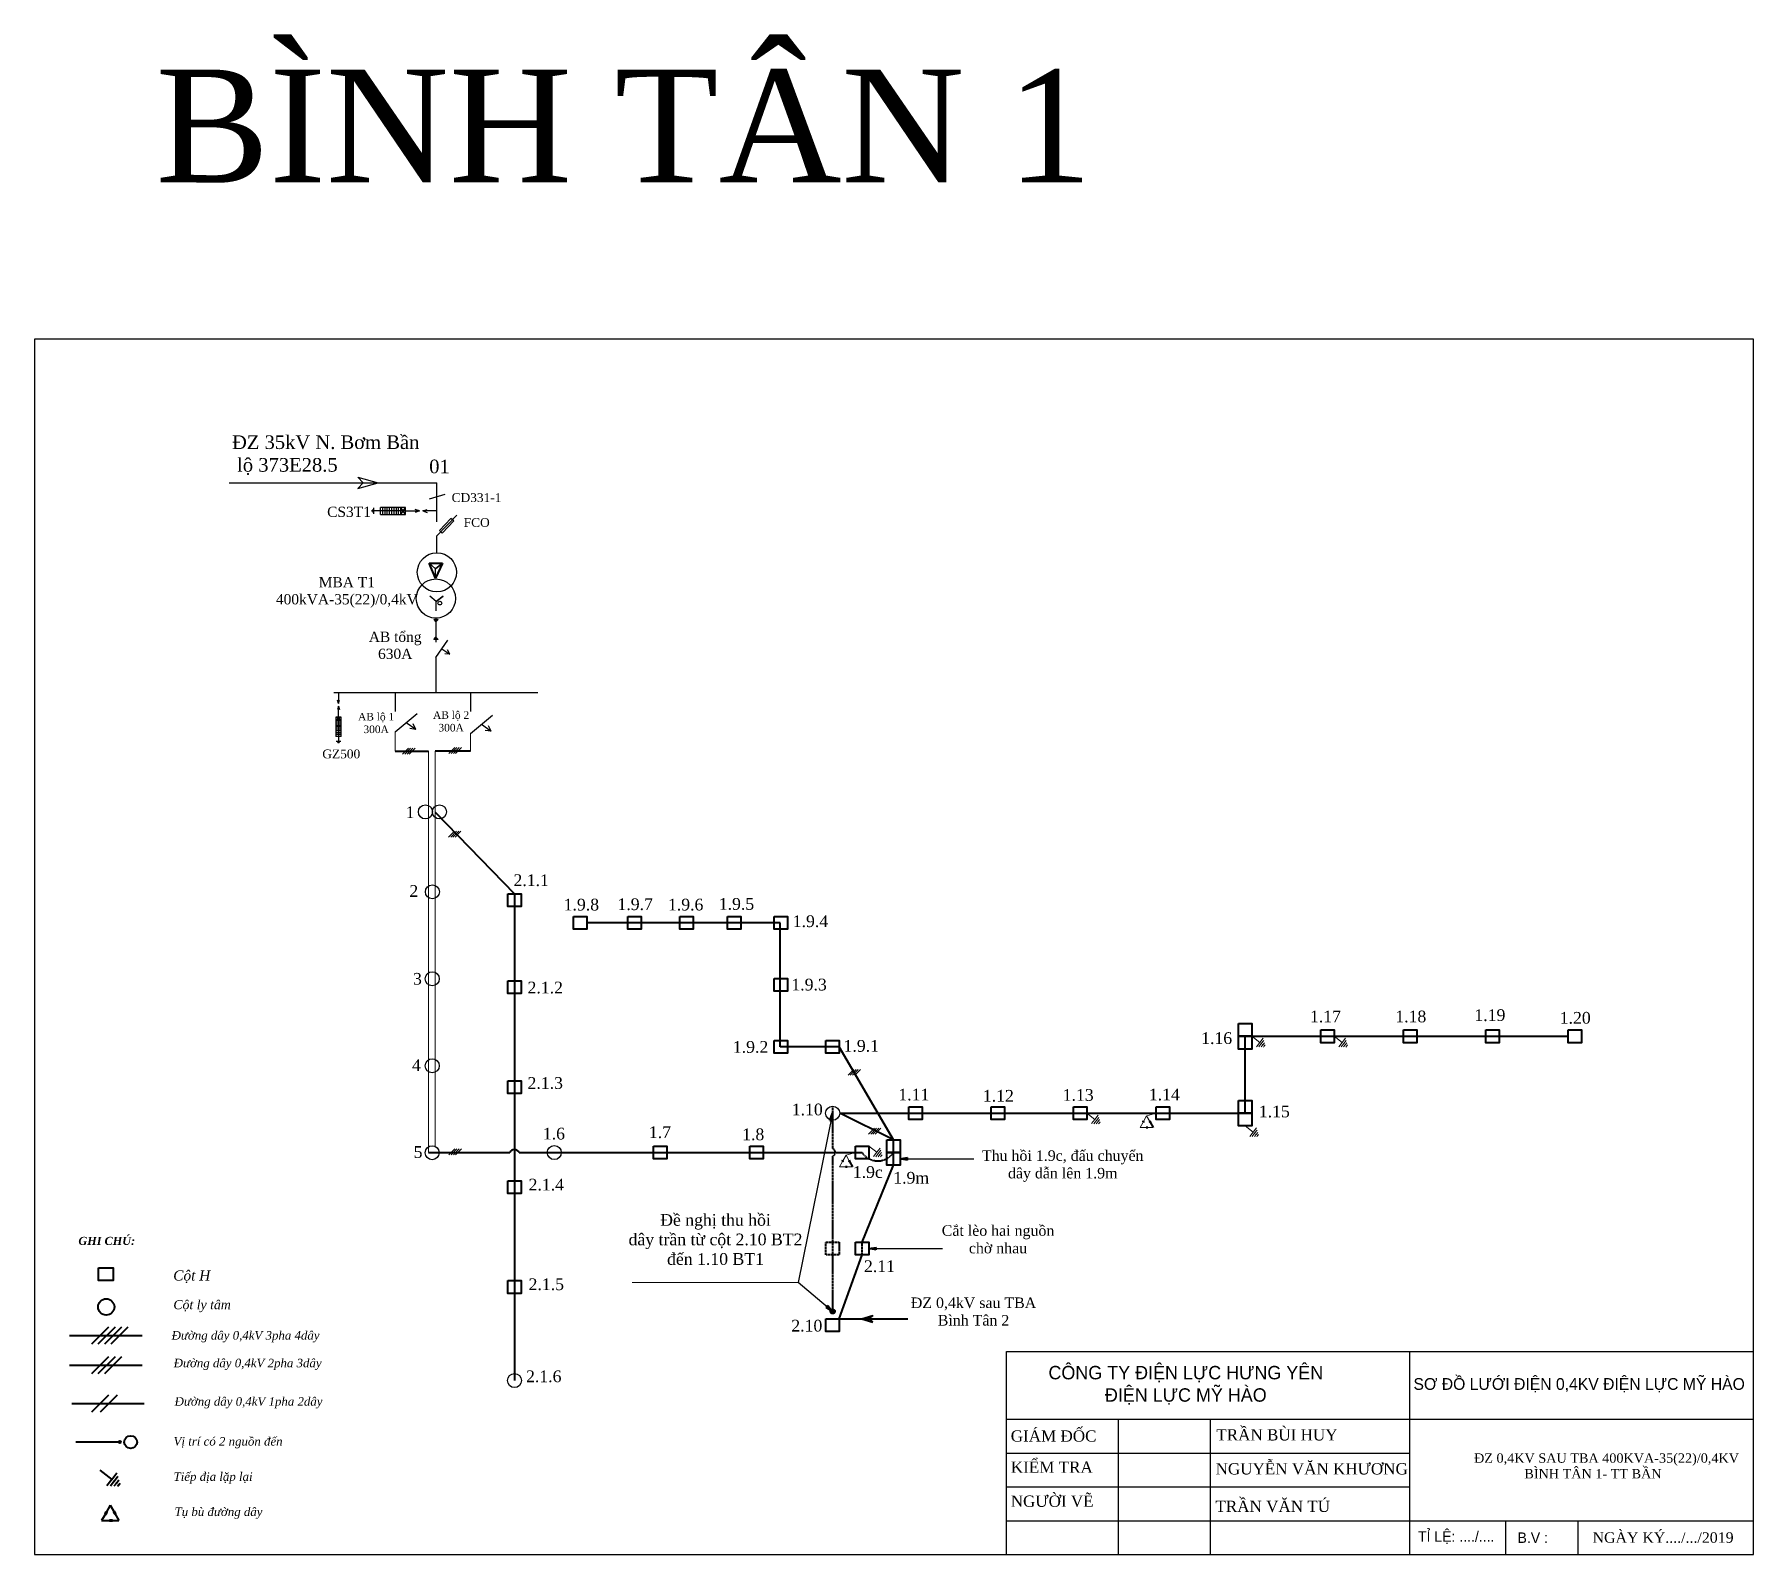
# Model space of a CAD drawing. Extents: x -2498 to 13808, y -1476 to 9052.
# Drawn here: x 1663.1 to 2120.5, y 8288.1 to 8692.5 of the extents above; entities that cross this region are included whole.
import ezdxf

# ---------------------------------------------------------------- set-up
doc = ezdxf.new("R2010")
doc.units = 0
doc.header["$LTSCALE"] = 0.08
doc.header["$MEASUREMENT"] = 0
doc.linetypes.add('DASHED2', pattern=[0.375, 0.25, -0.125])
doc.layers.get('0').update_dxf_attribs({"linetype": 'CONTINUOUS', "lineweight": 40})
for name, color, linetype, lineweight in [('5', 9, 'CONTINUOUS', 5), ('khung', 3, 'CONTINUOUS', 18), ('NET DAM', 6, 'CONTINUOUS', 25)]:
    doc.layers.add(name, color=color, linetype=linetype, lineweight=lineweight)
doc.layers.add('Duong manh', color=8, linetype='CONTINUOUS')
doc.styles.add('anh thong', font='times.ttf', dxfattribs={"height": 0.5})
doc.styles.get("Standard").update_dxf_attribs({"font": 'VHTEKN.TTF', "height": 2.5})
doc.dimstyles.new('C2', dxfattribs={"dimscale": 0, "dimtxt": 2, "dimasz": 1, "dimexe": 1, "dimexo": 1, "dimgap": 1, "dimtad": 1, "dimtoh": 1, "dimdec": 4, "dimzin": 0, "dimdsep": 46, "dimtxsty": 'Standard', "dimblk1": 'CLOSED', "dimblk2": 'CLOSED', "dimsah": 1, "dimcen": 0.09, "dimclrd": 1, "dimclre": 5, "dimclrt": 7, "dimadec": 0, "dimazin": 0, "dimtfac": 1, "dimtdec": 4, "dimtofl": 0, "dimtmove": 0, "dimatfit": 3, "dimldrblk": 'CLOSED', "dimfxl": 1, "dimtolj": 1, "dimtzin": 0, "dimarcsym": 0})

# ---------------------------------------------------------------- blocks, each defined once
blk = doc.blocks.new('khung')
at = {"layer": 'khung', "color": 5, "lineweight": -3, "ltscale": 4}
for p, q in [((630142.9632526982, 2296298.870402139), (632880.9574495467, 2296298.870402139)), ((630142.9632526983, 2295554.201857769), (630142.9632526982, 2296298.870402139)), ((631620.1155179846, 2296298.870402139), (631620.1155179848, 2295554.201857769)), ((630142.9632526982, 2296050.647554016), (631457.2923363744, 2296050.647554016)), ((630142.9632526982, 2296050.647554016), (632880.9574495468, 2296050.647554016)), ((630552.02771254, 2296050.647554016), (630552.02771254, 2295554.201857769)), ((630888.8610537878, 2296050.647554016), (630888.8610537878, 2295554.201857769)), ((630142.9632526981, 2295926.536129954), (631620.1155179847, 2295926.536129954)), ((630142.9632526983, 2295802.424705893), (631620.1155179847, 2295802.424705893)), ((630142.9632526983, 2295678.313281831), (631511.9603511225, 2295678.313281831)), ((630142.9632526983, 2295678.313281831), (632880.9574495469, 2295678.313281831)), ((631972.6934563301, 2295554.201857769), (631972.69345633, 2295678.31328183)), ((632238.398894247, 2295554.20185777), (632238.398894247, 2295678.313281831))]:
    blk.add_line(p, q, dxfattribs=at)
blk.add_lwpolyline([(632880.9574495469, 2300009.028327724), (626580.5600134681, 2300009.028327724), (626580.5600134681, 2295554.201857769), (632880.9574495469, 2295554.201857769), (632880.9574495469, 2300009.028327724)], dxfattribs=at)
at = {"layer": 'Duong manh', "color": 0, "lineweight": -3, "ltscale": 4}
for s, insert, char_height, width, attachment_point in [('{\\f.VnAvantH|b0|i0|c0|p34;C¤NG TY §IÖN LùC H¦NG Y£N\\P®iÖn lùc mü hµo}', (630800.1277945363, 2296174.758978078), 49.141125, 1314.329083676264, 5), ('{\\f.VnAvantH|b0|i0|c0|p34;s¬ ®å l\xadíi ®iÖn 0,4kv ®iÖn lùc mü hµo}', (632241.581846306, 2296174.758978078), 43.04924999999999, 1423.665113172574, 5), ('{\\fTimes New Roman|b0|i0|c0|p18; GIÁM ĐỐC}', (630142.9632526982, 2295988.591841985), 41.37047468718062, 409.0644598418775, 4), ('{\\fTimes New Roman|b0|i0|c0|p18; TRẦN BÙI HUY}', (630896.3134886805, 2295992.852198864), 41.37047468718062, 536.8562674611658, 4), ('{\\f.VnAvantH|b0|i0|c0|p34; \\fTimes New Roman|b0|i0|c0|p18; KIỂM TRA}', (630127.9904970482, 2295874.683347628), 41.37047468718062, 409.0644598418775, 4), ('{\\fTimes New Roman|b0|i0|c0|p18; NGUYỄN VĂN KHƯƠNG}', (630893.645743267, 2295868.109537568), 41.37047468718062, 717.2469769276995, 4), ('{\\fTimes New Roman|b0|i0|c0|p18; NGƯỜI VẼ}', (630142.9632526982, 2295749.537185416), 41.37047468718062, 409.0644598418775, 4), ('{\\f.VnAvantH|b0|i0|c0|p34; \\fTimes New Roman|b0|i0|c0|p18;TRẦN VĂN TÚ}', (630893.4138187332, 2295730.662531428), 41.37047468718062, 536.8562674611658, 4), ('{\\f.VnAvantH|b0|i0|c0|p34; tØ lÖ: ..../....}', (631636.639530309, 2295616.257569801), 38.475, 301.490987282601, 4), ('{\\f.VnAvantH|b0|i0|c0|p34;b.v :}', (632071.536081559, 2295616.257569799), 38.475, 424.3378585469988, 5), ('{\\fTimes New Roman|b0|i0|c0|p18;NGÀY KÝ..../.../2019}', (632549.205765317, 2295616.327851243), 38.475, 820.671460905586, 5)]:
    blk.add_mtext(s, dxfattribs=dict(at, insert=insert, char_height=char_height, width=width, attachment_point=attachment_point))
blk = doc.blocks.new('_CLOSED')
at = {"color": 0, "linetype": 'ByBlock', "ltscale": 10}
for p, q in [((-1, 0.1666666666666667), (0, 0)), ((-1, 0.1666666666666667), (-1, -0.1666666666666667)), ((0, 0), (-1, -0.1666666666666667)), ((0, 0), (-1, 0))]:
    blk.add_line(p, q, dxfattribs=at)

msp = doc.modelspace()

# ---------------------------------------------------------------- hatches: boundary and pattern name
at = {"linetype": 'Continuous', "lineweight": 40, "ltscale": 8}
msp.add_hatch(color=0, dxfattribs=at).paths.add_polyline_path([(1876.054005348264, 8352.74212471452, 1), (1874.887181795211, 8352.74212471452, 1)])
at = {"linetype": 'Continuous', "ltscale": 8}
msp.add_hatch(color=256, dxfattribs=at).paths.add_polyline_path([(1686.112294210754, 8318.004844320501, 1), (1685.552589546296, 8318.004844320501, 1)])

# ---------------------------------------------------------------- linework, layer by layer
at = {"lineweight": -3}
for p, q in [((1714.922972569364, 8573.226836967759), (1770.167916690769, 8573.226836967759)), ((1749.152595924537, 8574.728327847048), (1754.528430805058, 8573.226836967759)), ((1749.152595924537, 8574.728327847048), (1750.604471150566, 8573.226836967759)), ((1749.152595924537, 8571.725346088471), (1754.528430805058, 8573.226836967759)), ((1749.152595924537, 8571.725346088471), (1750.604471150566, 8573.226836967759)), ((1770.167916690769, 8562.83022624198), (1770.167916690769, 8573.226836967759)), ((1772.253122011454, 8570.106903312313), (1768.082711370087, 8568.82551014888)), ((1752.985714485099, 8565.529143432888), (1752.985714485099, 8565.90170386135)), ((1753.190941196135, 8565.279169195317), (1753.190941196135, 8566.151678098922)), ((1753.396167492851, 8564.909241260812), (1753.396167492851, 8566.521606033431)), ((1755.193625351407, 8565.715423647123), (1753.419169944234, 8565.715423647123)), ((1761.784304166122, 8566.6141525764), (1755.193625351407, 8566.6141525764)), ((1755.193625351407, 8564.816694717842), (1755.193625351407, 8566.6141525764)), ((1761.784304166122, 8565.71542364712), (1755.193625351407, 8565.71542364712)), ((1755.79277797093, 8564.816694717842), (1755.79277797093, 8566.6141525764)), ((1756.391930590453, 8564.816694717842), (1756.391930590453, 8566.6141525764)), ((1756.991083209972, 8564.816694717842), (1756.991083209972, 8566.6141525764)), ((1757.590235829495, 8564.816694717842), (1757.590235829495, 8566.6141525764)), ((1758.189388449016, 8564.816694717842), (1758.189388449016, 8566.6141525764)), ((1758.788541068538, 8564.816694717842), (1758.788541068538, 8566.6141525764)), ((1759.387693688057, 8564.816694717842), (1759.387693688057, 8566.6141525764)), ((1759.986846307567, 8564.816694717842), (1759.986846307567, 8566.6141525764)), ((1761.784304166122, 8564.816694717842), (1760.58599892709, 8566.6141525764)), ((1760.58599892709, 8564.816694717842), (1761.784304166122, 8566.6141525764)), ((1760.58599892709, 8564.816694717842), (1760.58599892709, 8566.6141525764)), ((1761.784304166122, 8564.816694717842), (1761.784304166122, 8566.6141525764)), ((1761.784304166122, 8565.715423647123), (1765.552652744616, 8565.715423647123)), ((1765.552652744616, 8565.715423647123), (1764.388144631945, 8566.105953175937)), ((1765.552652744616, 8565.715423647123), (1764.388144631945, 8565.324894118308)), ((1766.399568112292, 8565.715423647123), (1767.564076224957, 8566.105953175937)), ((1770.167916690769, 8565.715423647123), (1766.399568112292, 8565.715423647123)), ((1766.399568112292, 8565.715423647123), (1767.564076224957, 8565.324894118308)), ((1770.167916690769, 8559.075533184194), (1775.480757659589, 8564.556205426536)), ((1770.167916690769, 8554.595511105144), (1770.167916690769, 8559.075533184194)), ((1769.850166598972, 8550.333113036817), (1768.162092301387, 8551.793662741242)), ((1769.850166598972, 8550.333113036817), (1771.666351988657, 8551.793662741242)), ((1771.666351988657, 8551.793662741242), (1769.850166598972, 8550.333113036817)), ((1769.850166598972, 8547.842338735853), (1769.850166598972, 8550.333113036817)), ((1770.005888007083, 8541.624076185022), (1768.317813709491, 8543.084625889449)), ((1770.005888007083, 8541.624076185022), (1771.822073396757, 8543.084625889449)), ((1771.822073396757, 8543.084625889449), (1770.005888007083, 8541.624076185022)), ((1770.005888007083, 8539.133301884056), (1770.005888007083, 8541.624076185022)), ((1770.477015605535, 8536.878520960607), (1769.406782908945, 8536.878520960607)), ((1769.406782908945, 8536.878520960607), (1769.91422998605, 8536.215848045968)), ((1769.91422998605, 8537.209058242359), (1769.91422998605, 8530.787896465657)), ((1769.91422998605, 8536.215848045968), (1770.477015605535, 8536.878520960607)), ((1769.406782908945, 8531.488884250428), (1769.91422998605, 8532.151557165069)), ((1770.477015605535, 8531.488884250428), (1769.406782908945, 8531.488884250428)), ((1769.91422998605, 8532.151557165069), (1770.477015605535, 8531.488884250428)), ((1769.91422998605, 8526.716580805758), (1773.121743062766, 8531.367615583495)), ((1769.91422998605, 8526.716580805758), (1769.91422998605, 8517.424864136197)), ((1771.517986524401, 8529.042098194628), (1773.591536226737, 8527.600973887462)), ((1773.599634855958, 8527.585830831247), (1772.318288511435, 8527.73691612004)), ((1773.599634855958, 8527.585830831247), (1773.011361204193, 8528.734137989517)), ((1742.762274361063, 8517.424864136197), (1797.066185611031, 8517.424864136197)), ((1744.004653746098, 8517.424864136197), (1744.004653746098, 8514.485552244987)), ((1759.101672775329, 8517.424864136197), (1759.101672775329, 8512.367363058907)), ((1779.142115266386, 8517.424864136197), (1779.142115266386, 8512.367363058907)), ((1744.004653746098, 8514.485552244987), (1743.700040713624, 8515.39386857287)), ((1744.004653746098, 8513.824958258196), (1743.700040713624, 8512.916641930311)), ((1744.004653746098, 8514.485552244987), (1744.309266778575, 8515.39386857287)), ((1744.004653746098, 8510.885646366984), (1744.004653746098, 8513.824958258196)), ((1744.004653746098, 8513.824958258196), (1744.309266778575, 8512.916641930311)), ((1743.303645181264, 8510.885646366984), (1743.303645181264, 8505.7449168915)), ((1744.705662310942, 8510.885646366984), (1743.303645181264, 8509.950968280533)), ((1744.705662310942, 8509.950968280533), (1743.303645181264, 8510.885646366984)), ((1744.705662310942, 8510.885646366984), (1743.303645181264, 8510.885646366984)), ((1744.705662310942, 8509.950968280533), (1743.303645181264, 8509.950968280533)), ((1744.705662310942, 8509.483629237304), (1743.303645181264, 8509.483629237304)), ((1744.705662310942, 8509.016290194082), (1743.303645181264, 8509.016290194082)), ((1744.705662310942, 8508.548951150851), (1743.303645181264, 8508.548951150851)), ((1744.705662310942, 8508.157409813415), (1743.303645181264, 8508.157409813415)), ((1744.705662310942, 8507.69007077019), (1743.303645181264, 8507.69007077019)), ((1744.004653746106, 8510.885646366984), (1744.004653746106, 8505.7449168915)), ((1759.101672775329, 8506.996287003176), (1764.930603652656, 8511.860173112553)), ((1762.016138213994, 8509.428230057863), (1764.60807534191, 8507.626824673906)), ((1764.618198628432, 8507.607895853638), (1763.016515697773, 8507.796752464632)), ((1764.618198628432, 8507.607895853638), (1763.882856563716, 8509.043279801477)), ((1779.142115266386, 8506.519216905825), (1784.971046143728, 8511.3831030152)), ((1782.056580705057, 8508.951159960514), (1784.648517832964, 8507.149754576556)), ((1784.6586411195, 8507.130825756289), (1783.923299054792, 8508.566209704124)), ((1744.705662310942, 8507.222731726966), (1743.303645181264, 8507.222731726966)), ((1744.705662310942, 8506.679594977952), (1743.303645181264, 8506.679594977952)), ((1744.705662310942, 8506.212255934726), (1743.303645181264, 8506.212255934726)), ((1744.705662310942, 8505.7449168915), (1743.303645181264, 8505.7449168915)), ((1744.633476007421, 8504.342899761821), (1743.375831484778, 8504.342899761821)), ((1744.344932218502, 8504.182823250385), (1743.664375273689, 8504.182823250385)), ((1744.149952313197, 8504.022746415776), (1743.859355179, 8504.022746415776)), ((1744.004653746098, 8505.7449168915), (1744.004653746098, 8504.3608416739)), ((1784.648517832964, 8507.149754576556), (1783.046834902312, 8507.338611187548))]:
    msp.add_line(p, q, dxfattribs=at)
at = {"linetype": 'Continuous', "lineweight": -3, "ltscale": 8}
for p, q in [((1755.193625351407, 8564.816694717842), (1761.784304166122, 8564.816694717842)), ((1744.705662310942, 8505.7449168915), (1744.705662310942, 8510.885646366984))]:
    msp.add_line(p, q, dxfattribs=at)
at = {"color": 0, "linetype": 'Continuous', "lineweight": 40, "ltscale": 8}
for p, q in [((1768.162092301387, 8551.793662741242), (1771.666351988657, 8551.793662741242)), ((1769.850166598972, 8547.842338735853), (1768.162092301387, 8551.793662741242)), ((1771.666351988657, 8551.793662741242), (1769.850166598972, 8547.842338735853)), ((1759.101672775327, 8501.81388788158), (1767.944613438596, 8501.809556730868)), ((1779.142115266384, 8501.815083160716), (1769.756269840262, 8501.815083160718)), ((1769.756269840262, 8485.570034594288), (1790.83035664475, 8463.887638964834)), ((1790.83035664475, 8463.887638964834), (1790.83035664475, 8334.358053759754)), ((1861.494854706325, 8456.117978634002), (1810.081748013477, 8456.117978634002)), ((1861.494854706325, 8423.15873594342), (1861.494854706325, 8456.117978634002)), ((1985.218013754458, 8405.48777806185), (1985.218013754458, 8425.948052936152)), ((1985.218013754458, 8425.948052936152), (2071.16699509635, 8425.948052936152)), ((1877.244768131965, 8423.15873594342), (1861.494854706325, 8423.15873594342)), ((1891.615521401807, 8398.449007413312), (1877.244768131965, 8423.15873594342)), ((1891.615521401807, 8398.449007413312), (1877.33824343704, 8405.48777806185)), ((1877.33824343704, 8405.48777806185), (1985.218013754458, 8405.48777806185)), ((1959.951114584897, 8403.135592128812), (1960.759874781192, 8401.685320471006)), ((1891.615521401807, 8391.654276676038), (1891.615521401807, 8398.449007413312)), ((1767.944613438596, 8395.02474462272), (1789.563774632597, 8395.02474462272)), ((1792.027187828509, 8395.024744622722), (1883.302893040027, 8395.02474462272)), ((1879.966782845991, 8392.672558689683), (1880.775543042286, 8391.222287031876)), ((1883.302893040025, 8371.162781936995), (1891.615521401807, 8391.654276676038)), ((1877.244768131963, 8350.7696471047), (1883.302893040025, 8367.765416568358)), ((1877.244768131963, 8350.7696471047), (1895.478015249013, 8350.7696471047)), ((1883.260442827377, 8350.788601104738), (1886.130975999653, 8351.689712515303)), ((1883.260442827377, 8350.788601104738), (1886.130975999653, 8349.88748969417)), ((1886.130975999653, 8351.689712515303), (1885.174112682653, 8350.788601104738)), ((1886.130975999653, 8349.88748969417), (1885.174112682653, 8350.788601104738))]:
    msp.add_line(p, q, dxfattribs=at)
at = {"linetype": 'Continuous', "lineweight": 9, "ltscale": 8}
for p, q in [((1762.616357201381, 8502.586608768666), (1761.066523680094, 8501.036775247381)), ((1763.19754477186, 8502.586608768666), (1761.647711250576, 8501.036775247381)), ((1763.778732342342, 8502.586608768666), (1762.228898821057, 8501.036775247381)), ((1764.359919912824, 8502.586608768666), (1762.810086391541, 8501.036775247381)), ((1774.943354083414, 8502.76795697164), (1773.393520562127, 8501.218123450355)), ((1775.524541653893, 8502.76795697164), (1773.97470813261, 8501.218123450355)), ((1776.105729224375, 8502.76795697164), (1774.55589570309, 8501.218123450355)), ((1776.686916794857, 8502.76795697164), (1775.137083273574, 8501.218123450355)), ((1774.828959027238, 8480.490282432014), (1773.279125505951, 8478.94044891073)), ((1775.410146597716, 8480.490282432014), (1773.860313076433, 8478.94044891073)), ((1775.991334168199, 8480.490282432014), (1774.441500646913, 8478.94044891073)), ((1776.572521738681, 8480.490282432014), (1775.022688217397, 8478.94044891073)), ((1986.992188314684, 8425.948052936152), (1989.106508045295, 8424.311257591366)), ((1989.106508045295, 8424.311257591366), (1989.984575890334, 8425.445496013714)), ((2008.922977290213, 8425.948052936152), (2011.037297020825, 8424.311257591366)), ((2011.037297020825, 8424.311257591366), (2011.915364865863, 8425.445496013714)), ((1989.106508045303, 8424.31125759137), (1988.228440200257, 8423.177019169023)), ((1989.508228393737, 8424.000266785812), (1988.849536418076, 8423.149594199072)), ((1989.909948742166, 8423.689275980254), (1989.475510532424, 8423.121953841932)), ((1989.50822839373, 8424.000266785808), (1990.166737896514, 8424.85108063347)), ((1989.909948742166, 8423.689275980254), (1990.350330546442, 8424.251996899693)), ((1990.311669090601, 8423.378285174698), (1990.09215212934, 8423.09472556911)), ((1990.311669090601, 8423.378285174698), (1990.53118605186, 8423.661844780285)), ((2011.037297020832, 8424.31125759137), (2010.159229175786, 8423.177019169023)), ((2011.439017369266, 8424.000266785812), (2010.780325393605, 8423.149594199072)), ((2011.840737717695, 8423.689275980254), (2011.406299507953, 8423.121953841932)), ((2011.439017369259, 8424.000266785808), (2012.097526872043, 8424.85108063347)), ((2011.840737717695, 8423.689275980254), (2012.281119521971, 8424.251996899693)), ((2012.24245806613, 8423.378285174698), (2012.022941104869, 8423.09472556911)), ((2012.24245806613, 8423.378285174698), (2012.461975027389, 8423.661844780285)), ((1881.136112346274, 8417.12528248565), (1879.586278824987, 8415.575448964362)), ((1881.717299916752, 8417.12528248565), (1880.167466395469, 8415.575448964362)), ((1882.298487487235, 8417.12528248565), (1880.748653965949, 8415.575448964362)), ((1882.879675057717, 8417.12528248565), (1881.329841536433, 8415.575448964362)), ((1943.130610363627, 8405.48777806185), (1945.244930094239, 8403.850982717064)), ((1945.244930094246, 8403.850982717067), (1944.3668622492, 8402.716744294721)), ((1945.646650442681, 8403.53999191151), (1944.98795846702, 8402.68931932477)), ((1945.244930094239, 8403.850982717064), (1946.122997939277, 8404.985221139412)), ((1946.04837079111, 8403.229001105952), (1945.613932581367, 8402.66167896763)), ((1945.646650442673, 8403.539991911506), (1946.305159945457, 8404.390805759169)), ((1946.04837079111, 8403.229001105952), (1946.488752595385, 8403.791722025391)), ((1946.450091139544, 8402.918010300396), (1946.230574178284, 8402.634450694808)), ((1946.450091139544, 8402.918010300396), (1946.669608100803, 8403.201569905983)), ((1958.069462998015, 8403.129961749071), (1957.249729475361, 8401.685320471006)), ((1957.811894501419, 8403.262119346213), (1958.305084841888, 8403.00906491141)), ((1957.922574104357, 8403.457173371242), (1958.415764444826, 8403.20411893644)), ((1959.004802128276, 8404.778338299768), (1958.180142600953, 8403.3250157741)), ((1959.004802128276, 8404.778338299768), (1959.8294616556, 8403.3250157741)), ((1960.087030152195, 8403.457173371242), (1959.593839811723, 8403.20411893644)), ((1960.197709755133, 8403.262119346213), (1959.704519414661, 8403.00906491141)), ((1886.56343335674, 8401.502772675278), (1885.013599835453, 8399.95293915399)), ((1887.144620927218, 8401.502772675278), (1885.594787405935, 8399.95293915399)), ((1887.7258084977, 8401.502772675278), (1886.175974976415, 8399.95293915399)), ((1888.306996068182, 8401.502772675278), (1886.757162546899, 8399.95293915399)), ((1957.249729475361, 8401.685320471006), (1958.968331543188, 8401.685320471006)), ((1958.968331543188, 8401.685320471006), (1959.000068373336, 8401.685320471006)), ((1959.000068373336, 8401.966194475228), (1959.000068373336, 8401.404446466782)), ((1959.264586500803, 8401.966194475228), (1959.264586500803, 8401.404446466782)), ((1959.264586500803, 8401.685320471006), (1960.759874781192, 8401.685320471006)), ((1985.218013754458, 8402.090412693213), (1987.33233348507, 8400.453617348427)), ((1987.332333485077, 8400.45361734843), (1986.454265640032, 8399.319378926084)), ((1987.734053833512, 8400.142626542873), (1987.075361857851, 8399.291953956134)), ((1987.33233348507, 8400.453617348427), (1988.210401330109, 8401.587855770775)), ((1988.135774181941, 8399.831635737315), (1987.701335972199, 8399.264313598993)), ((1987.734053833505, 8400.142626542869), (1988.392563336289, 8400.993440390532)), ((1988.135774181941, 8399.831635737315), (1988.576155986217, 8400.394356656754)), ((1988.537494530376, 8399.52064493176), (1988.317977569115, 8399.237085326171)), ((1988.537494530376, 8399.52064493176), (1988.757011491634, 8399.804204537346)), ((1774.943354083412, 8395.977618433644), (1773.393520562126, 8394.427784912357)), ((1775.524541653891, 8395.977618433644), (1773.974708132608, 8394.427784912357)), ((1776.105729224373, 8395.977618433644), (1774.555895703088, 8394.427784912357)), ((1776.686916794855, 8395.977618433644), (1775.137083273572, 8394.427784912357)), ((1879.020470389371, 8394.315304860638), (1878.195810862047, 8392.861982334973)), ((1879.020470389371, 8394.315304860638), (1879.845129916694, 8392.861982334973)), ((1885.077067600252, 8396.723427307039), (1887.191387330864, 8395.086631962255)), ((1887.191387330871, 8395.086631962258), (1886.313319485826, 8393.952393539912)), ((1887.593107679306, 8394.775641156699), (1886.934415703645, 8393.924968569961)), ((1887.191387330864, 8395.086631962255), (1888.069455175902, 8396.2208703846)), ((1887.994828027735, 8394.464650351143), (1887.560389817992, 8393.89732821282)), ((1887.593107679299, 8394.775641156695), (1888.251617182083, 8395.62645500436)), ((1887.994828027735, 8394.464650351143), (1888.435209832011, 8395.027371270582)), ((1888.396548376169, 8394.153659545585), (1888.177031414909, 8393.870099939999)), ((1888.396548376169, 8394.153659545585), (1888.616065337428, 8394.437219151172)), ((1878.085131259109, 8392.666928309944), (1877.265397736455, 8391.222287031876)), ((1877.265397736455, 8391.222287031876), (1878.983999804283, 8391.222287031876)), ((1877.827562762513, 8392.799085907085), (1878.320753102982, 8392.54603147228)), ((1877.938242365452, 8392.994139932112), (1878.43143270592, 8392.741085497311)), ((1878.983999804283, 8391.222287031876), (1879.01573663443, 8391.222287031876)), ((1879.01573663443, 8391.503161036098), (1879.01573663443, 8390.941413027653)), ((1879.280254761898, 8391.503161036098), (1879.280254761898, 8390.941413027653)), ((1879.280254761898, 8391.222287031876), (1880.775543042286, 8391.222287031876)), ((1880.10269841329, 8392.994139932112), (1879.609508072817, 8392.741085497311)), ((1880.213378016228, 8392.799085907085), (1879.720187675755, 8392.54603147228))]:
    msp.add_line(p, q, dxfattribs=at)
at = {"color": 0, "linetype": 'DASHED2', "lineweight": 40, "ltscale": 3}
for p, q in [((1875.470593571739, 8407.35542792715), (1875.470593571739, 8396.074635882065)), ((1875.470593571737, 8394.042789658251), (1875.470593571737, 8352.74212471452)), ((1883.302893040025, 8367.765416568358), (1883.302893040025, 8371.162781936995))]:
    msp.add_line(p, q, dxfattribs=at)
at = {"color": 0, "linetype": 'Continuous', "lineweight": 9, "ltscale": 8}
for p, q in [((1959.010293368154, 8404.788015678549), (1961.513050218708, 8405.48777806185)), ((1879.025961629248, 8394.32498223942), (1881.528718479802, 8395.024744622722))]:
    msp.add_line(p, q, dxfattribs=at)
at = {"color": 0, "linetype": 'Continuous', "lineweight": 20, "ltscale": 8}
msp.add_line((1866.311032006262, 8360.425519009406), (1822.155441001094, 8360.425519009406), dxfattribs=at)
at = {"linetype": 'Continuous', "ltscale": 8}
for p, q in [((1682.844599851835, 8348.590399034114), (1678.311336802077, 8344.057135984354)), ((1684.544573495494, 8348.590399034114), (1680.011310445734, 8344.057135984354)), ((1686.244547139151, 8348.590399034114), (1681.711284089391, 8344.057135984354)), ((1687.944520782814, 8348.590399034114), (1683.411257733054, 8344.057135984354)), ((1672.459545394484, 8346.36395917213), (1691.72591335596, 8346.36395917213)), ((1672.459545394484, 8338.43074883505), (1691.72591335596, 8338.43074883505)), ((1682.844599851835, 8340.657188697034), (1678.311336802077, 8336.123925647275)), ((1684.544573495494, 8340.657188697034), (1680.011310445734, 8336.123925647275)), ((1686.244547139151, 8340.657188697034), (1681.711284089391, 8336.123925647275)), ((1682.844599851835, 8330.457346835074), (1678.311336802077, 8325.924083785314)), ((1685.111231376713, 8330.457346835074), (1680.577968326954, 8325.924083785314)), ((1673.026203275704, 8328.230906973087), (1692.292571237185, 8328.230906973087)), ((1685.832441878527, 8318.004844320501), (1674.10363134718, 8318.004844320501)), ((1680.463005612897, 8310.558681720848), (1683.699209282204, 8308.053382723727)), ((1683.699209282213, 8308.05338272373), (1682.355227886732, 8306.317303505853)), ((1684.314087366551, 8307.577376388694), (1683.305885362986, 8306.275326511031)), ((1683.699209282204, 8308.053382723727), (1685.04319067767, 8309.789461941606)), ((1684.928965450883, 8307.101370053657), (1684.2640090074, 8306.233019841939)), ((1684.31408736654, 8307.577376388688), (1685.322010074884, 8308.87964248205)), ((1684.928965450883, 8307.101370053657), (1685.603019232936, 8307.962677583411)), ((1685.543843535217, 8306.62536371862), (1685.207848186348, 8306.19134391415)), ((1685.543843535217, 8306.62536371862), (1685.879838884084, 8307.05938352309)), ((1682.061345754757, 8299.00868303073), (1680.985445506272, 8297.112591353269)), ((1680.985445506272, 8297.112591353269), (1683.241110720299, 8297.112591353269)), ((1681.723287102976, 8299.182139876977), (1682.370599424838, 8298.850005931301)), ((1681.86855408183, 8299.43814828483), (1682.515866403695, 8299.106014339151)), ((1683.288978363225, 8301.172177253518), (1682.206612733615, 8299.26469143858)), ((1683.241110720299, 8297.112591353269), (1683.282765309867, 8297.112591353269)), ((1683.282765309867, 8297.48123848381), (1683.282765309867, 8296.743944222726)), ((1683.288978363225, 8301.172177253518), (1684.371343992832, 8299.26469143858)), ((1683.629945352166, 8297.48123848381), (1683.629945352166, 8296.743944222726)), ((1683.629945352166, 8297.112591353269), (1685.592511220177, 8297.112591353269)), ((1684.709402644618, 8299.43814828483), (1684.062090322752, 8299.106014339151)), ((1684.854669623475, 8299.182139876977), (1684.207357301608, 8298.850005931301)), ((1684.516610971692, 8299.00868303073), (1685.592511220177, 8297.112591353269))]:
    msp.add_line(p, q, dxfattribs=at)
at = {"lineweight": -3}
msp.add_lwpolyline([(1771.568062776381, 8559.834607538742), (1774.659994358175, 8563.046723983662), (1773.930967168564, 8563.748473820631), (1770.839035586772, 8560.536357375711)], close=True, dxfattribs=at)
at = {"color": 0, "linetype": 'Continuous', "lineweight": 40, "ltscale": 8}
for points in [[(1789.056182084525, 8463.887638964834), (1792.604531204976, 8463.887638964834), (1792.604531204976, 8460.490273596197), (1789.056182084525, 8460.490273596197)], [(1806.533398893027, 8457.81666131832), (1810.081748013477, 8457.81666131832), (1810.081748013477, 8454.419295949683), (1806.533398893027, 8454.419295949683)], [(1820.951975552198, 8457.81666131832), (1824.500324672648, 8457.81666131832), (1824.500324672648, 8454.419295949683), (1820.951975552198, 8454.419295949683)], [(1834.813015043113, 8457.81666131832), (1838.361364163564, 8457.81666131832), (1838.361364163564, 8454.419295949683), (1834.813015043113, 8454.419295949683)], [(1847.500283841466, 8457.81666131832), (1851.048632961916, 8457.81666131832), (1851.048632961916, 8454.419295949683), (1847.500283841466, 8454.419295949683)], [(1859.89707821945, 8457.81666131832), (1863.445427339901, 8457.81666131832), (1863.445427339901, 8454.419295949683), (1859.89707821945, 8454.419295949683)], [(1789.056182084525, 8440.699614218727), (1792.604531204976, 8440.699614218727), (1792.604531204976, 8437.30224885009), (1789.056182084525, 8437.30224885009)], [(1859.89707821945, 8441.33703997303), (1863.445427339901, 8441.33703997303), (1863.445427339901, 8437.939674604393), (1859.89707821945, 8437.939674604393)], [(1983.443839194233, 8429.345418304789), (1986.992188314684, 8429.345418304789), (1986.992188314684, 8425.948052936152), (1983.443839194233, 8425.948052936152)], [(1983.443839194233, 8425.948052936152), (1986.992188314684, 8425.948052936152), (1986.992188314684, 8422.550687567515), (1983.443839194233, 8422.550687567515)], [(2005.374628169762, 8427.64673562047), (2008.922977290213, 8427.64673562047), (2008.922977290213, 8424.249370251833), (2005.374628169762, 8424.249370251833)], [(2027.305417145291, 8427.64673562047), (2030.853766265742, 8427.64673562047), (2030.853766265742, 8424.249370251833), (2027.305417145291, 8424.249370251833)], [(2049.23620612082, 8427.64673562047), (2052.784555241271, 8427.64673562047), (2052.784555241271, 8424.249370251833), (2049.23620612082, 8424.249370251833)], [(2071.16699509635, 8427.64673562047), (2074.7153442168, 8427.64673562047), (2074.7153442168, 8424.249370251833), (2071.16699509635, 8424.249370251833)], [(1859.89707821945, 8424.857418627738), (1863.445427339901, 8424.857418627738), (1863.445427339901, 8421.460053259101), (1859.89707821945, 8421.460053259101)], [(1873.696419011514, 8424.857418627738), (1877.244768131965, 8424.857418627738), (1877.244768131965, 8421.460053259101), (1873.696419011514, 8421.460053259101)], [(1789.056182084525, 8414.114224103985), (1792.604531204976, 8414.114224103985), (1792.604531204976, 8410.716858735348), (1789.056182084525, 8410.716858735348)], [(1895.720683292118, 8407.186460746168), (1899.269032412569, 8407.186460746168), (1899.269032412569, 8403.789095377531), (1895.720683292118, 8403.789095377531)], [(1917.651472267647, 8407.186460746168), (1921.199821388098, 8407.186460746168), (1921.199821388098, 8403.789095377531), (1917.651472267647, 8403.789095377531)], [(1939.582261243177, 8407.186460746168), (1943.130610363627, 8407.186460746168), (1943.130610363627, 8403.789095377531), (1939.582261243177, 8403.789095377531)], [(1961.513050218706, 8407.186460746168), (1965.061399339156, 8407.186460746168), (1965.061399339156, 8403.789095377531), (1961.513050218706, 8403.789095377531)], [(1983.443839194233, 8408.885143430487), (1986.992188314684, 8408.885143430487), (1986.992188314684, 8405.48777806185), (1983.443839194233, 8405.48777806185)], [(1983.443839194233, 8405.48777806185), (1986.992188314684, 8405.48777806185), (1986.992188314684, 8402.090412693213), (1983.443839194233, 8402.090412693213)], [(1889.841346841582, 8398.449007413312), (1893.389695962032, 8398.449007413312), (1893.389695962032, 8395.051642044675), (1889.841346841582, 8395.051642044675)], [(1827.796163131396, 8396.723427307039), (1831.344512251846, 8396.723427307039), (1831.344512251846, 8393.326061938402), (1827.796163131396, 8393.326061938402)], [(1853.462251837525, 8396.723427307039), (1857.010600957976, 8396.723427307039), (1857.010600957976, 8393.326061938402), (1853.462251837525, 8393.326061938402)], [(1881.528718479802, 8396.723427307039), (1885.077067600252, 8396.723427307039), (1885.077067600252, 8393.326061938402), (1881.528718479802, 8393.326061938402)], [(1889.841346841582, 8395.051642044675), (1893.389695962032, 8395.051642044675), (1893.389695962032, 8391.654276676038), (1889.841346841582, 8391.654276676038)], [(1789.056182084525, 8387.528833989241), (1792.604531204976, 8387.528833989241), (1792.604531204976, 8384.131468620604), (1789.056182084525, 8384.131468620604)], [(1881.5287184798, 8371.162781936995), (1885.07706760025, 8371.162781936995), (1885.07706760025, 8367.765416568358), (1881.5287184798, 8367.765416568358)], [(1789.056182084525, 8360.943443874497), (1792.604531204976, 8360.943443874497), (1792.604531204976, 8357.54607850586), (1789.056182084525, 8357.54607850586)], [(1873.696419011512, 8350.7696471047), (1877.244768131963, 8350.7696471047), (1877.244768131963, 8347.372281736063), (1873.696419011512, 8347.372281736063)]]:
    msp.add_lwpolyline(points, close=True, dxfattribs=at)
at = {"color": 0, "linetype": 'DASHED2', "lineweight": 40, "ltscale": 3}
msp.add_lwpolyline([(1873.696419011512, 8371.162781936995), (1877.244768131963, 8371.162781936995), (1877.244768131963, 8367.765416568358), (1873.696419011512, 8367.765416568358)], close=True, dxfattribs=at)
at = {"linetype": 'Continuous', "ltscale": 8}
msp.add_lwpolyline([(1680.187281670531, 8364.380913906958), (1684.027094563204, 8364.380913906958), (1684.027094563204, 8360.992456513235), (1680.187281670531, 8360.992456513235)], close=True, dxfattribs=at)
at = {"lineweight": -3}
for centre, radius in [((1770.167916690769, 8549.389404645932), 5.206106459211784), ((1769.91422998605, 8542.41516470157), 5.206106459211784), ((1770.96332794417, 8541.199919482413), 0.4985293127527191)]:
    msp.add_circle(centre, radius, dxfattribs=at)
at = {"lineweight": -3, "ltscale": 8}
for centre in [(1767.119993928147, 8485.651741813177), (1770.855293658748, 8485.651741813177), (1768.971506868096, 8464.385615509798), (1768.953952753862, 8441.251839878809), (1768.936398639627, 8418.118064247818), (1875.470593571739, 8405.48777806185), (1768.920261714276, 8394.98428807914), (1801.416325404738, 8395.02474462272), (1790.83035664475, 8334.358053759754)]:
    msp.add_circle(centre, 1.867649865300141, dxfattribs=at)
at = {"linetype": 'Continuous', "ltscale": 8}
for centre, radius in [((1682.201187689208, 8353.945935924527), 2.16837433789685), ((1685.832441878527, 8318.004844320501), 0.2798523322302848), ((1688.712196835813, 8317.97895063498), 1.691792181311406)]:
    msp.add_circle(centre, radius, dxfattribs=at)
at = {"color": 0, "linetype": 'Continuous', "lineweight": 40, "ltscale": 8}
msp.add_circle((1875.470593571737, 8352.74212471452), 0.5834117765260683, dxfattribs=at)
msp.add_arc((1790.795481230554, 8394.434656667094), 1.365761669847603, 25.59822310729513, 154.4017768927049, dxfattribs=at)
at = {"color": 0, "linetype": 'DASHED2', "lineweight": 40, "ltscale": 3}
for centre, radius, start, end in [((1875.102162791492, 8395.05871277016), 1.080666927938234, 289.9334886739873, 70.06651132601276), ((1887.461673978914, 8397.794267753952), 4.996570551096243, 213.6614680136635, 326.7083073593396)]:
    msp.add_arc(centre, radius, start, end, dxfattribs=at)
at = {"linetype": 'Continuous', "lineweight": 9, "ltscale": 8}
for p in [(1989.50822839373, 8424.000266785808), (1989.909948742166, 8423.689275980254), (1990.311669090601, 8423.378285174698), (2011.439017369259, 8424.000266785808), (2011.840737717695, 8423.689275980254), (2012.24245806613, 8423.378285174698), (1945.646650442673, 8403.539991911506), (1946.04837079111, 8403.229001105952), (1946.450091139544, 8402.918010300396), (1987.734053833505, 8400.142626542869), (1988.135774181941, 8399.831635737315), (1988.537494530376, 8399.52064493176), (1887.593107679299, 8394.775641156695), (1887.994828027735, 8394.464650351143), (1888.396548376169, 8394.153659545585)]:
    msp.add_point(p, dxfattribs=at)
at = {"linetype": 'Continuous', "ltscale": 8}
for p in [(1684.31408736654, 8307.577376388688), (1684.928965450883, 8307.101370053657), (1685.543843535217, 8306.62536371862)]:
    msp.add_point(p, dxfattribs=at)
at = {"layer": '5', "color": 255, "ltscale": 2}
for p, q in [((1759.101672775329, 8506.996287003176), (1759.101672775329, 8501.81388788158)), ((1779.142115266386, 8506.519216905825), (1779.142115266386, 8501.81388788158)), ((1767.944613438596, 8395.02474462272), (1767.944613438596, 8501.809556730868)), ((1769.756269840258, 8396.654379822921), (1769.756269840262, 8501.815083160718))]:
    msp.add_line(p, q, dxfattribs=at)

# ---------------------------------------------------------------- block references
at = {"layer": 'NET DAM', "color": 7, "xscale": 0.07259705139767902, "yscale": 0.07259705139404105, "zscale": 0.07259705139456}
msp.add_blockref('khung', (-43824.80776476885, -158362.4140172257), dxfattribs=at)

# ---------------------------------------------------------------- texts
at = {"color": 0, "linetype": 'Continuous', "lineweight": 30, "ltscale": 10, "attachment_point": 1}
for s, insert, char_height, width in [('{\\fTimes New Roman|b0|i0|c0|p18;BÌNH TÂN 1}', (1695.34796551882, 8683.156754036263), 30, 395.8210280541679), ('\\pi34.67;{\\fTimes New Roman|b0|i0|c238|p18;Đ\\fTimes New Roman|b0|i0|c0|p18;Z 0,4KV SAU TBA 400KVA-35(22)/0,4KV \\P\\pi48.05;BÌNH TÂN 1- TT BẦN}', (2011.442468447673, 8314.989621625078), 2.5, 131.9777159325764)]:
    msp.add_mtext(s, dxfattribs=dict(at, insert=insert, char_height=char_height, width=width))
at = {"lineweight": -3, "style": 'anh thong'}
for s, insert, char_height, width, attachment_point in [('{\\fTimes New Roman|b0|i0|c238|p18;Đ}Z 35kV N. Bơm Bần\\P lộ 373E28.5', (1715.66164245819, 8585.82962416089), 3.62299392, 182.05544448, 1), ('01', (1768.130921644335, 8579.373280846557), 3.62299392, 44.13289660416001, 1), ('CD331-1', (1774.102800136341, 8570.451791928113), 2.354946048, 44.13289660416001, 1), ('CS3T1', (1740.982187087659, 8566.84255194074), 2.717245439999999, 58.81359321604921, 1), ('FCO', (1777.314229421665, 8563.831011128612), 2.354946048, 44.13289660416001, 1), ('MBA T1\\P400kVA-35(22)/0,4kV', (1746.214178808812, 8548.11125685965), 2.717245439999999, 134.0057531106997, 2), ('AB tổng\\P630A', (1759.0827199176, 8533.591394347963), 2.717245439999999, 62.14159171583998, 2), ('AB lộ 1\\P300A', (1754.010452241697, 8511.98488207457), 2.012774400000001, 62.14159171583998, 2), ('AB lộ 2\\P300A', (1773.956021619269, 8512.423785321706), 2.012774400000001, 62.14159171583998, 2), ('GZ500', (1739.704070616768, 8502.24895800304), 2.354946048, 76.457671180864, 1)]:
    msp.add_mtext(s, dxfattribs=dict(at, insert=insert, char_height=char_height, width=width, attachment_point=attachment_point))
at = {"color": 0, "lineweight": 30, "style": 'anh thong'}
for s, insert, char_height, width, attachment_point in [('1', (1763.042754216389, 8487.116421846815), 3.12, 40.14358400000001, 2), ('2.1.1', (1795.263256267288, 8469.044953357992), 3.12, 40.14358400000001, 2), ('2', (1764.034394497139, 8466.172502979214), 3.12, 40.14358400000001, 2), ('1.9.8', (1808.607998318505, 8462.542784749401), 3.12, 40.14358400000001, 2), ('1.9.7', (1822.930997505282, 8462.647061546715), 3.12, 40.14358400000001, 2), ('1.9.6', (1836.361597086834, 8462.550524327302), 3.12, 40.14358400000001, 2), ('1.9.5', (1849.880852987699, 8462.735095264034), 3.12, 40.14358400000001, 2), ('1.9.4', (1869.559423275416, 8458.133900278972), 3.12, 40.14358400000001, 2), ('3', (1765.005097976902, 8442.807577260064), 3.12, 40.14358400000001, 2), ('2.1.2', (1799.005054786066, 8440.476690308351), 3.12, 40.14358400000001, 2), ('1.9.3', (1869.200703456867, 8441.276144114992), 3.12, 40.14358400000001, 2), ('1.17', (2006.574374454984, 8432.786957362061), 3.12, 40.14358400000001, 2), ('1.18', (2029.280467010016, 8432.786957362061), 3.12, 40.14358400000001, 2), ('1.19', (2050.321037033878, 8433.142340943048), 3.12, 40.14358400000001, 2), ('1.20', (2073.027129588903, 8432.433612188424), 3.12, 40.14358400000001, 2), ('1.16', (1977.624650914651, 8427.025781195834), 3.12, 40.14358400000001, 2), ('1.9.2', (1853.621069813664, 8424.683412756294), 3.12, 40.14358400000001, 2), ('1.9.1', (1883.077462284811, 8424.964649270016), 3.12, 40.14358400000001, 2), ('4', (1764.722674207769, 8419.828531606825), 3.12, 40.14358400000001, 2), ('2.1.3', (1799.004527555131, 8415.087387217307), 3.12, 40.14358400000001, 2), ('1.11', (1897.068549318399, 8412.01601646796), 3.12, 40.14358400000001, 2), ('1.12', (1919.551339293335, 8411.68407457147), 3.12, 40.14358400000001, 2), ('1.13', (1940.793189866599, 8411.905655820165), 3.12, 40.14358400000001, 2), ('1.14', (1963.701657989128, 8412.028565413193), 3.12, 40.14358400000001, 2), ('1.10', (1868.713339289607, 8408.04078819276), 3.12, 40.14358400000001, 2), ('1.15', (1992.971207927316, 8407.510419602482), 3.12, 40.14358400000001, 2), ('1.6', (1801.308364526558, 8401.61717741378), 3.12, 40.14358400000001, 2), ('1.7', (1829.524669276776, 8401.999315091201), 3.12, 40.14358400000001, 2), ('1.8', (1854.332182679507, 8401.42666595208), 3.12, 40.14358400000001, 2), ('5', (1765.176863382207, 8396.719871911388), 3.12, 40.14358400000001, 2), ('Thu hồi 1.9c, đấu chuyển dây dẫn lên 1.9m', (1936.679081791452, 8395.611701339174), 2.8, 48.17647456185168, 2), ('1.9c', (1884.821866675455, 8391.395121943264), 3.12, 40.14358400000001, 2), ('1.9m', (1896.364402426852, 8389.869870549812), 3.12, 40.14358400000001, 2), ('2.1.4', (1799.280512672733, 8388.045286118737), 3.12, 40.14358400000001, 2), ('Đề nghị thu hồi\\Pdây trần từ cột 2.10 BT2 \\Pđến 1.10 BT1', (1844.304708028367, 8378.66906067458), 3.12, 52.13792560038073, 2), ('Cắt lèo hai nguồn \\Pchờ nhau', (1919.471484084432, 8375.670480910047), 2.8, 40.14358400000001, 2), ('2.11', (1887.92428835162, 8366.348271286595), 3.12, 40.14358400000001, 2), ('{\\fTimes New Roman|b0|i1|c0|p18;Cột H}', (1700.037184151239, 8363.670819851108), 2.698375680000001, 46.89044546624404, 1), ('2.1.5', (1799.279012092375, 8361.541372335065), 3.12, 40.14358400000001, 2), ('ĐZ 0,4kV sau TBA \\PBình Tân 2', (1912.950610738531, 8356.464925383398), 2.8, 40.14358400000001, 2), ('{\\fTimes New Roman|b0|i1|c0|p18;Cột ly tâm}', (1700.060435090163, 8355.774304080958), 2.429556759909017, 46.89044546624406, 1), ('2.10', (1868.595609838041, 8350.528574064308), 3.12, 40.14358400000001, 2), ('2.1.6', (1798.613524980727, 8337.05084763368), 3.12, 40.14358400000001, 2)]:
    msp.add_mtext(s, dxfattribs=dict(at, insert=insert, char_height=char_height, width=width, attachment_point=attachment_point))
at = {"attachment_point": 1, "style": 'anh thong'}
for s, insert, char_height, width in [('{\\fTimes New Roman|b1|i1|c0|p18;GHI CHÚ:}', (1674.804351852623, 8372.593036455168), 2.153299948636011, 31.03053711231619), ('{\\fTimes New Roman|b0|i1|c238|p18;Đ\\fTimes New Roman|b0|i1|c0|p18;ường dây 0,4kV 3pha 4dây}', (1699.605073863746, 8347.520075492706), 2.266635571200001, 57.87356428716463), ('{\\fTimes New Roman|b0|i1|c238|p18;Đư\\fTimes New Roman|b0|i1|c0|p18;ờng dây 0,4kV 2pha 3dây}', (1700.151310300771, 8340.162293589212), 2.266635571200001, 57.87356428716463), ('{\\fTimes New Roman|b0|i1|c238|p18;Đư\\fTimes New Roman|b0|i1|c0|p18;ờng dây 0,4kV 1pha 2dây}', (1700.393804972249, 8329.940137571095), 2.266635571200001, 57.87356428716463), ('{\\fTimes New Roman|b0|i1|c0|p18;Vị trí có 2 nguồn đến}', (1700.125763192, 8319.325575716557), 2.266635571200001, 57.87356428716463), ('{\\fTimes New Roman|b0|i1|c0|p18;Tiếp địa lặp lại}', (1700.125799635482, 8309.947419321572), 2.266635571200001, 57.87356428716463), ('{\\fTimes New Roman|b0|i1|c0|p18;Tụ bù đường dây}', (1700.393768528769, 8300.587628672187), 2.266635571200001, 57.87356428716463)]:
    msp.add_mtext(s, dxfattribs=dict(at, insert=insert, char_height=char_height, width=width))

# ---------------------------------------------------------------- leaders
at = {"color": 0, "linetype": 'Continuous', "lineweight": 20, "ltscale": 8}
for points, override in [([(1875.470593571739, 8405.48777806185), (1866.311032006262, 8360.425519009406)], {"dimscale": 1, "dimasz": 2.0045, "dimgap": 1, "dimtad": 0, "dimcen": 0.193, "dimclrd": 7, "dimclre": 7}), ([(1893.389695962032, 8393.352959360356), (1913.002868667099, 8393.352959360356)], {"dimscale": 1, "dimasz": 2.0045, "dimtad": 0, "dimcen": 0.193, "dimclrd": 7, "dimclre": 7}), ([(1885.07706760025, 8369.464099252677), (1904.690240305317, 8369.464099252677)], {"dimscale": 1, "dimasz": 2.0045, "dimtad": 0, "dimcen": 0.193, "dimclrd": 7, "dimclre": 7}), ([(1875.470593571737, 8352.74212471452), (1866.311032006262, 8360.425519009406)], {"dimscale": 1, "dimasz": 2.0045, "dimgap": 1, "dimtad": 0, "dimcen": 0.193, "dimclrd": 7, "dimclre": 7})]:
    msp.add_leader(points, dimstyle='C2', override=override, dxfattribs=at)

doc.saveas('drawing.dxf')
